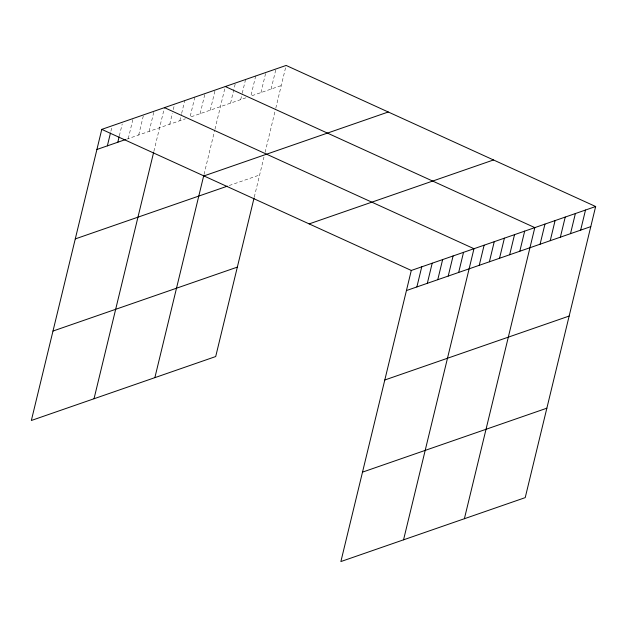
<?xml version="1.0" encoding="UTF-8"?>
<svg xmlns="http://www.w3.org/2000/svg" width="627" height="627" viewBox="0 0 627 627"><rect width="100%" height="100%" fill="white"/><g stroke="black" fill="none" stroke-linecap="round" stroke-linejoin="round"><path stroke-width="0.47" stroke-dasharray="3.13 2.35" d="M110.893 131.239L111.778 127.579M119.349 135.84L122.226 123.958M128.253 138.614L133.112 118.503M138.7 134.993L143.559 114.882M149.148 131.364L154.007 111.261M153.897 151.279L164.454 107.64M169.729 124.224L172.386 113.26M173.271 109.607L174.596 104.121M179.871 120.713L181.415 114.31M181.642 113.401L184.738 100.602M194.872 97.091L190.012 117.194L246.239 97.694M200.146 113.675L205.013 93.572M210.288 110.164L215.155 90.053M204.034 174.424L214.732 130.181M214.959 129.24L225.289 86.542M230.564 103.126L235.431 83.023M240.705 99.615L242.03 94.128M242.257 93.211L245.572 79.504M255.706 75.992L250.847 96.096L281.264 85.546M260.981 92.577L265.848 72.473M271.123 89.065L275.99 68.954M254.28 197.09L263.951 157.087M265.096 152.385L275.567 109.082M275.794 108.142L286.124 65.443M126.513 139.218L185.404 118.793M229.208 185.529L259.625 174.98"/><path stroke-width="0.94" d="M595.65 206.518L411.296 270.456L340.876 561.557L525.222 497.626L595.65 206.518L286.124 65.443L101.778 129.374L31.35 420.482L215.704 356.544L254.053 198.014M107.358 145.856L110.454 133.065M117.805 142.235L119.13 136.749M94.026 398.741L153.67 152.22M154.869 377.642L203.799 175.364M416.884 286.939L421.744 266.828M427.324 283.318L432.191 263.207M437.771 279.689L442.638 259.586M448.219 276.068L453.086 255.965M458.666 272.447L463.533 252.336M403.553 539.823L473.981 248.715L164.454 107.64M479.255 265.307L484.115 245.196M489.389 261.788L494.256 241.685M499.531 258.269L504.398 238.166M509.673 254.758L514.532 234.647M519.814 251.239L524.674 231.136M464.388 518.725L534.815 227.617L225.289 86.542M540.09 244.209L544.957 224.098M550.232 240.69L555.091 220.586M560.366 237.178L565.233 217.067M570.507 233.659L575.374 213.548M580.649 230.14L585.508 210.037M96.911 149.485L125.643 139.515M203.916 175.928L388.27 111.998M75.279 238.911L227.366 186.164M309.158 223.902L493.504 159.963M52.981 331.048L237.335 267.118M406.437 290.56L590.783 226.629M384.798 379.993L569.151 316.055M362.508 472.131L546.862 408.193M101.778 129.374L411.296 270.456"/></g></svg>
